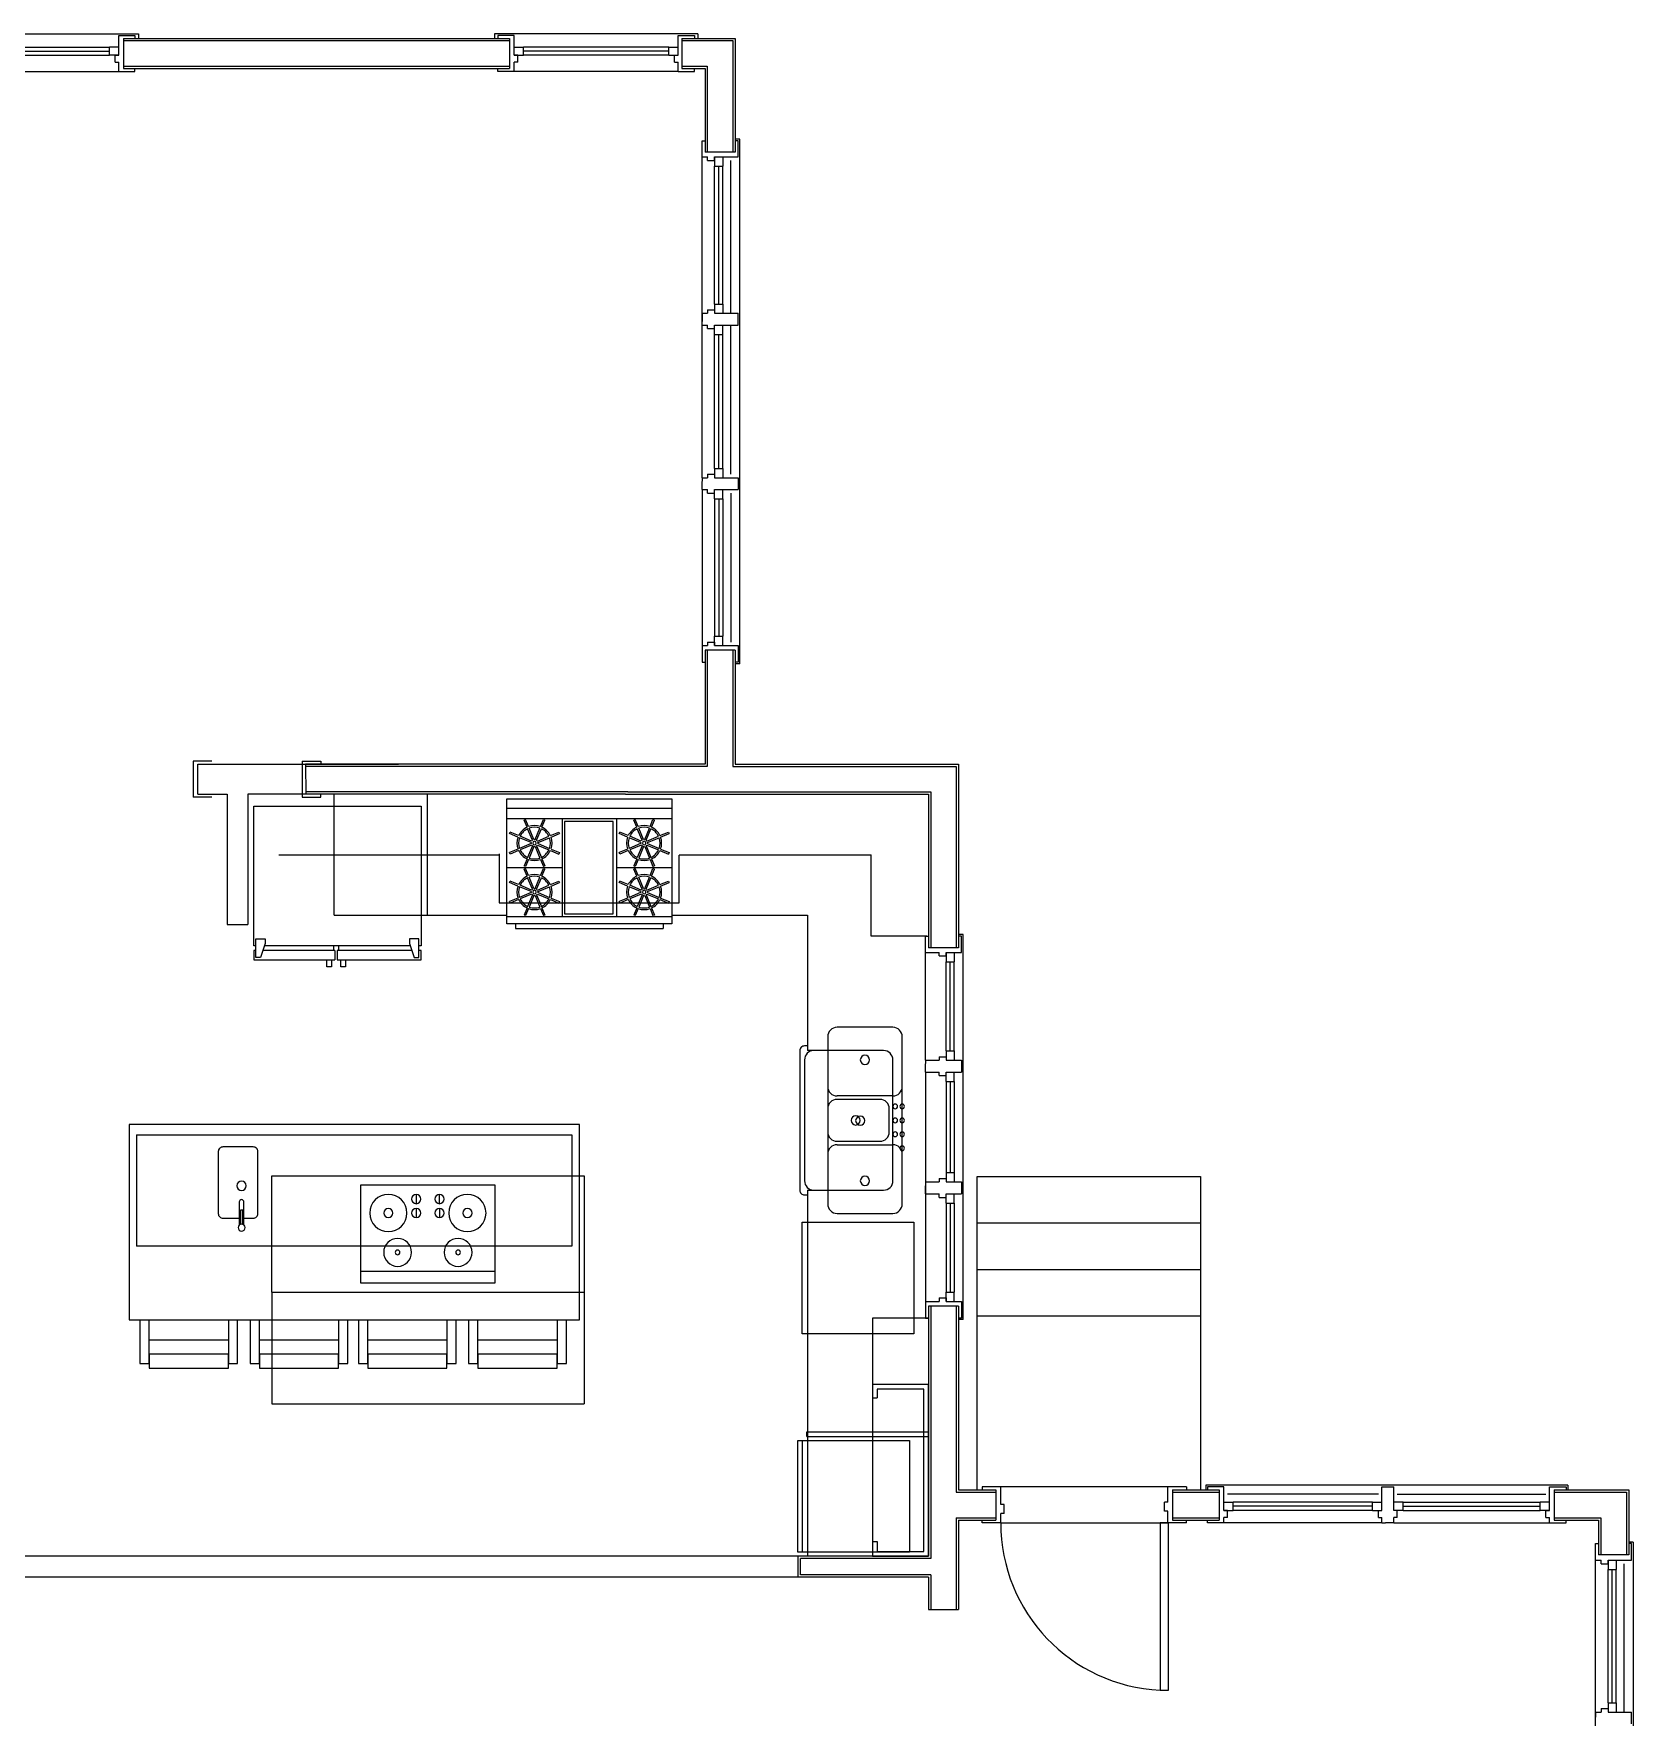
# Model space of a CAD drawing. Header units: inches. Extents: x 1429 to 2574, y 1873 to 2531.
# Drawn here: x 2232.9 to 2573.8, y 2106.4 to 2465.4 of the extents above; entities that cross this region are included whole.
import ezdxf

# ---------------------------------------------------------------- set-up
doc = ezdxf.new("R2010")
doc.units = ezdxf.units.IN
for name, pattern in [('Style_11', [0]), ('Style_13', [0]), ('Style_16', [0]), ('Style_18', [0]), ('Style_23', [0]), ('Style_27', [0]), ('Style_3', [0]), ('Style_30', [0]), ('Style_9', [0])]:
    doc.linetypes.add(name, pattern=pattern)
for name, color, linetype, true_color in [('1.1DEMO', 3, 'Continuous', 0x00ff00), ('1.1DRWDWS', 1, 'Continuous', 0xff0000), ('1.1WALL', 7, 'Continuous', 0xffffff)]:
    doc.layers.add(name, color=color, linetype=linetype, true_color=true_color)

msp = doc.modelspace()

# ---------------------------------------------------------------- linework, layer by layer
at = {"layer": '1.1DEMO', "linetype": 'Style_16'}
for points in [[(2270.83, 2310.29), (2266.86, 2310.29)], [(2266.86, 2310.29), (2266.86, 2302.6)], [(2267.85, 2303.22), (2267.85, 2309.67)], [(2267.85, 2309.67), (2310.66, 2309.67)], [(2270.83, 2302.6), (2266.86, 2302.6)], [(2267.85, 2303.22), (2274.08, 2303.22)], [(2274.08, 2303.22), (2274.08, 2275.45)], [(2278.54, 2303.22), (2278.54, 2275.45)], [(2310.74, 2303.22), (2278.54, 2303.22)], [(2316.76, 2303.22), (2316.76, 2277.43)], [(2279.76, 2300.67), (2315.46, 2300.67)], [(2279.76, 2270.91), (2279.76, 2300.67)], [(2315.46, 2300.67), (2315.46, 2270.91)], [(2274.08, 2275.45), (2278.54, 2275.45)], [(2280.25, 2272.4), (2282.24, 2272.4)], [(2280.25, 2268.43), (2280.25, 2272.4)], [(2282.24, 2272.4), (2282.24, 2271.41)], [(2314.97, 2272.4), (2312.98, 2272.4)], [(2312.98, 2272.4), (2312.98, 2271.41)], [(2314.97, 2268.43), (2314.97, 2272.4)], [(2280.25, 2270.91), (2279.76, 2270.91)], [(2279.76, 2269.92), (2279.76, 2267.94)], [(2280.25, 2269.92), (2279.76, 2269.92)], [(2282.24, 2271.41), (2281.24, 2268.43)], [(2297.07, 2269.92), (2281.74, 2269.92)], [(2313.15, 2270.91), (2282.07, 2270.91)], [(2296.82, 2269.92), (2296.82, 2270.91)], [(2297.07, 2269.92), (2297.07, 2267.94)], [(2297.57, 2269.92), (2297.57, 2267.94)], [(2313.48, 2269.92), (2297.57, 2269.92)], [(2297.82, 2270.91), (2297.82, 2269.92)], [(2312.98, 2271.41), (2313.98, 2268.43)], [(2315.46, 2270.91), (2314.97, 2270.91)], [(2315.46, 2269.92), (2314.97, 2269.92)], [(2315.46, 2267.94), (2315.46, 2269.92)], [(2279.76, 2267.94), (2297.07, 2267.94)], [(2281.24, 2268.43), (2280.25, 2268.43)], [(2295.34, 2266.45), (2295.34, 2267.94)], [(2296.33, 2266.45), (2295.34, 2266.45)], [(2296.33, 2267.94), (2296.33, 2266.45)], [(2297.57, 2267.94), (2315.46, 2267.94)], [(2298.31, 2266.45), (2298.31, 2267.94)], [(2299.3, 2266.45), (2298.31, 2266.45)], [(2299.3, 2267.94), (2299.3, 2266.45)], [(2313.98, 2268.43), (2314.97, 2268.43)], [(2402.13, 2251.56), (2402.13, 2215.85)], [(2416.02, 2253.54), (2404.11, 2253.54)], [(2418, 2215.85), (2418, 2251.56)], [(2416.02, 2238.9), (2404.11, 2238.9)], [(2413.26, 2238.17), (2404.11, 2238.17)], [(2415.24, 2231.22), (2415.24, 2236.18)], [(2404.11, 2229.24), (2413.26, 2229.24)], [(2404.11, 2228.51), (2416.02, 2228.51)], [(2283.6, 2197.09), (2283.6, 2221.89)], [(2283.6, 2221.89), (2350.18, 2221.89)], [(2331.27, 2219.9), (2302.51, 2219.9)], [(2302.51, 2219.9), (2302.51, 2199.07)], [(2331.27, 2199.07), (2331.27, 2219.9)], [(2350.18, 2221.89), (2350.18, 2197.09)], [(2314.41, 2217.92), (2314.41, 2215.94)], [(2314.41, 2214.94), (2314.41, 2212.96)], [(2319.37, 2215.94), (2319.37, 2217.92)], [(2319.37, 2214.94), (2319.37, 2212.96)], [(2404.11, 2213.87), (2416.02, 2213.87)], [(2302.51, 2201.55), (2331.27, 2201.55)], [(2283.6, 2197.09), (2350.18, 2197.09)], [(2283.6, 2197.09), (2283.6, 2173.28)], [(2302.51, 2199.07), (2331.27, 2199.07)], [(2350.18, 2197.09), (2350.18, 2173.28)], [(2283.6, 2173.28), (2350.18, 2173.28)], [(2395.76, 2165.48), (2396.75, 2165.48)], [(2395.76, 2141.67), (2395.76, 2165.48)], [(2396.75, 2165.48), (2419.56, 2165.48)], [(2396.75, 2141.67), (2396.75, 2165.48)], [(2397.7, 2167.27), (2423.58, 2167.27)], [(2397.7, 2166.28), (2397.7, 2167.27)], [(2397.7, 2166.28), (2423.58, 2166.28)], [(2419.56, 2165.48), (2419.56, 2141.67)], [(2423.58, 2166.28), (2423.58, 2167.27)], [(2396.75, 2141.67), (2395.76, 2141.67)], [(2419.56, 2141.67), (2396.75, 2141.67)]]:
    msp.add_lwpolyline(points, dxfattribs=at)
for points in [[(2404.11, 2253.54, 0.414214), (2402.13, 2251.56)], [(2418, 2251.56, 0.414214), (2416.02, 2253.54)], [(2402.13, 2240.88, 0.414214), (2404.11, 2238.9)], [(2416.02, 2238.9, 0.414214), (2418, 2240.88)], [(2404.11, 2238.17, 0.414214), (2402.13, 2236.18)], [(2415.24, 2236.18, 0.414214), (2413.26, 2238.17)], [(2402.13, 2231.22, 0.414214), (2404.11, 2229.24)], [(2413.26, 2229.24, 0.414214), (2415.24, 2231.22)], [(2404.11, 2228.51, 0.414214), (2402.13, 2226.53)], [(2418, 2226.53, 0.414214), (2416.02, 2228.51)], [(2402.13, 2215.85, 0.414214), (2404.11, 2213.87)], [(2416.02, 2213.87, 0.414214), (2418, 2215.85)]]:
    msp.add_lwpolyline(points, format="xyb", dxfattribs=at)
for points in [[(2411.06, 2246.6, 1), (2409.07, 2246.6, 1), (2411.06, 2246.6)], [(2417.01, 2236.68, 1), (2416.02, 2236.68, 1), (2417.01, 2236.68)], [(2409.07, 2233.7, 1), (2407.09, 2233.7, 1), (2409.07, 2233.7)], [(2417.01, 2233.7, 1), (2416.02, 2233.7, 1), (2417.01, 2233.7)], [(2417.01, 2230.73, 1), (2416.02, 2230.73, 1), (2417.01, 2230.73)], [(2411.06, 2220.81, 1), (2409.07, 2220.81, 1), (2411.06, 2220.81)], [(2312.43, 2213.95, 1), (2304.49, 2213.95, 1), (2312.43, 2213.95)], [(2309.45, 2213.95, 1), (2307.47, 2213.95, 1), (2309.45, 2213.95)], [(2315.4, 2216.93, 1), (2313.42, 2216.93, 1), (2315.4, 2216.93)], [(2315.4, 2213.95, 1), (2313.42, 2213.95, 1), (2315.4, 2213.95)], [(2320.36, 2216.93, 1), (2318.38, 2216.93, 1), (2320.36, 2216.93)], [(2320.36, 2213.95, 1), (2318.38, 2213.95, 1), (2320.36, 2213.95)], [(2329.29, 2213.95, 1), (2321.35, 2213.95, 1), (2329.29, 2213.95)], [(2326.31, 2213.95, 1), (2324.33, 2213.95, 1), (2326.31, 2213.95)], [(2313.42, 2205.55, 1), (2307.47, 2205.55, 1), (2313.42, 2205.55)], [(2326.31, 2205.55, 1), (2320.36, 2205.55, 1), (2326.31, 2205.55)], [(2310.94, 2205.55, 1), (2309.95, 2205.55, 1), (2310.94, 2205.55)], [(2323.83, 2205.55, 1), (2322.84, 2205.55, 1), (2323.83, 2205.55)]]:
    msp.add_lwpolyline(points, format="xyb", close=True, dxfattribs=at)
at = {"layer": '1.1DRWDWS', "linetype": 'Style_27'}
for points in [[(2211.84, 2465.39), (2255.21, 2465.39)], [(2255.21, 2465.39), (2255.21, 2464.4)], [(2331.09, 2465.39), (2331.09, 2464.4)], [(2374.45, 2465.39), (2331.09, 2465.39)], [(2374.45, 2465.39), (2374.45, 2464.4)], [(2216.06, 2457.34), (2250.99, 2457.34)], [(2370.24, 2457.34), (2335.3, 2457.34)], [(2383.41, 2442.92), (2382.42, 2442.92)], [(2383.41, 2331.02), (2383.41, 2442.92)], [(2375.35, 2370.71), (2375.35, 2439.11)], [(2375.35, 2368.18), (2375.35, 2334.92)], [(2383.41, 2331.02), (2382.42, 2331.02)], [(2431.02, 2273.31), (2430.03, 2273.31)], [(2431.02, 2191.21), (2431.02, 2273.31)], [(2422.96, 2246.53), (2422.96, 2269.5)], [(2422.96, 2244), (2422.96, 2195.11)], [(2431.02, 2191.21), (2430.03, 2191.21)], [(2559.88, 2155.93), (2482.75, 2155.93)], [(2482.75, 2155.93), (2482.75, 2154.93)], [(2559.88, 2155.93), (2559.88, 2154.93)], [(2520.26, 2147.87), (2486.56, 2147.87)], [(2522.79, 2147.87), (2555.98, 2147.87)], [(2573.85, 2143.8), (2572.86, 2143.8)], [(2573.85, 2143.8), (2573.85, 1962.66)], [(2565.79, 2036.78), (2565.79, 2139.9)]]:
    msp.add_lwpolyline(points, dxfattribs=at)
at = {"layer": '1.1DRWDWS', "linetype": 'Style_30'}
for points in [[(2250.99, 2465.02), (2254.46, 2465.02)], [(2250.99, 2460.81), (2250.99, 2465.02)], [(2254.46, 2465.02), (2254.46, 2464.4)], [(2331.83, 2465.02), (2331.83, 2464.4)], [(2335.3, 2465.02), (2331.83, 2465.02)], [(2335.3, 2460.81), (2335.3, 2465.02)], [(2370.24, 2465.02), (2373.71, 2465.02)], [(2370.24, 2460.81), (2370.24, 2465.02)], [(2373.71, 2465.02), (2373.71, 2464.4)], [(2218.04, 2461.67), (2249.01, 2461.67)], [(2249.01, 2460.81), (2249.01, 2462.54)], [(2250.99, 2462.54), (2249.01, 2462.54)], [(2250.99, 2460.81), (2249.01, 2460.81)], [(2250.25, 2459.32), (2250.25, 2460.81)], [(2250.25, 2460.81), (2250.99, 2460.81)], [(2250.25, 2459.32), (2250.99, 2459.32)], [(2250.99, 2457.34), (2250.99, 2459.32)], [(2335.3, 2462.54), (2337.28, 2462.54)], [(2336.04, 2460.81), (2335.3, 2460.81)], [(2335.3, 2460.81), (2337.28, 2460.81)], [(2336.04, 2459.32), (2335.3, 2459.32)], [(2335.3, 2457.34), (2335.3, 2459.32)], [(2336.04, 2459.32), (2336.04, 2460.81)], [(2337.28, 2460.81), (2337.28, 2462.54)], [(2368.25, 2461.67), (2337.28, 2461.67)], [(2368.25, 2460.81), (2368.25, 2462.54)], [(2368.25, 2462.54), (2370.24, 2462.54)], [(2368.25, 2460.81), (2370.24, 2460.81)], [(2369.49, 2460.81), (2370.24, 2460.81)], [(2369.49, 2459.32), (2369.49, 2460.81)], [(2369.49, 2459.32), (2370.24, 2459.32)], [(2370.24, 2457.34), (2370.24, 2459.32)], [(2250.99, 2457.34), (2254.46, 2457.34)], [(2254.46, 2457.34), (2254.46, 2457.96)], [(2331.83, 2457.34), (2331.83, 2457.96)], [(2335.3, 2457.34), (2331.83, 2457.34)], [(2370.24, 2457.34), (2373.71, 2457.34)], [(2373.71, 2457.34), (2373.71, 2457.96)], [(2375.35, 2439.11), (2375.35, 2442.58)], [(2375.35, 2442.58), (2375.97, 2442.58)], [(2383.04, 2442.58), (2382.42, 2442.58)], [(2383.04, 2439.11), (2383.04, 2442.58)], [(2375.35, 2439.11), (2376.53, 2439.11)], [(2376.53, 2438.37), (2376.53, 2439.11)], [(2376.53, 2438.37), (2378.02, 2438.37)], [(2378.02, 2439.11), (2383.04, 2439.11)], [(2378.02, 2438.37), (2378.02, 2439.11)], [(2378.02, 2439.11), (2378.02, 2437.13)], [(2379.75, 2439.11), (2379.75, 2437.13)], [(2378.02, 2437.13), (2379.75, 2437.13)], [(2378.89, 2407.75), (2378.89, 2437.13)], [(2375.35, 2405.77), (2376.53, 2405.77)], [(2375.35, 2405.77), (2375.35, 2404.03)], [(2376.53, 2406.51), (2376.53, 2405.77)], [(2376.53, 2406.51), (2378.02, 2406.51)], [(2378.02, 2407.75), (2378.02, 2405.77)], [(2378.02, 2407.75), (2379.75, 2407.75)], [(2378.02, 2406.51), (2378.02, 2405.77)], [(2378.02, 2405.77), (2383.04, 2405.77)], [(2379.75, 2407.75), (2379.75, 2405.77)], [(2383.04, 2403.24), (2383.04, 2405.77)], [(2375.35, 2403.24), (2375.35, 2403.98)], [(2375.35, 2403.24), (2376.53, 2403.24)], [(2376.53, 2402.5), (2376.53, 2403.24)], [(2376.53, 2402.5), (2378.02, 2402.5)], [(2378.02, 2401.26), (2378.02, 2403.24)], [(2378.02, 2403.24), (2383.04, 2403.24)], [(2378.02, 2402.5), (2378.02, 2403.24)], [(2379.75, 2401.26), (2379.75, 2403.24)], [(2378.02, 2401.26), (2379.75, 2401.26)], [(2378.89, 2372.69), (2378.89, 2401.26)], [(2375.35, 2370.71), (2376.53, 2370.71)], [(2375.35, 2370.71), (2375.35, 2369.96)], [(2375.35, 2368.18), (2375.35, 2369.91)], [(2376.53, 2371.45), (2378.02, 2371.45)], [(2376.53, 2371.45), (2376.53, 2370.71)], [(2378.02, 2372.69), (2379.75, 2372.69)], [(2378.02, 2372.69), (2378.02, 2370.71)], [(2378.02, 2371.45), (2378.02, 2370.71)], [(2378.02, 2370.71), (2383.04, 2370.71)], [(2379.75, 2372.69), (2379.75, 2370.71)], [(2383.04, 2370.71), (2383.04, 2368.18)], [(2375.35, 2368.18), (2376.53, 2368.18)], [(2376.53, 2367.43), (2376.53, 2368.18)], [(2376.53, 2367.43), (2378.02, 2367.43)], [(2378.02, 2368.18), (2383.04, 2368.18)], [(2378.02, 2367.43), (2378.02, 2368.18)], [(2378.02, 2366.19), (2378.02, 2368.18)], [(2378.02, 2366.19), (2379.75, 2366.19)], [(2378.89, 2366.19), (2378.89, 2336.91)], [(2379.75, 2366.19), (2379.75, 2368.18)], [(2375.35, 2334.92), (2375.35, 2331.37)], [(2375.35, 2334.92), (2376.53, 2334.92)], [(2376.53, 2335.67), (2376.53, 2334.92)], [(2376.53, 2335.67), (2378.02, 2335.67)], [(2378.02, 2334.92), (2378.02, 2336.91)], [(2378.02, 2336.91), (2379.75, 2336.91)], [(2378.02, 2335.67), (2378.02, 2334.92)], [(2378.02, 2334.92), (2383.04, 2334.92)], [(2379.75, 2334.92), (2379.75, 2336.91)], [(2383.04, 2334.92), (2383.04, 2331.37)], [(2375.35, 2331.37), (2375.97, 2331.37)], [(2383.04, 2331.37), (2382.42, 2331.37)], [(2290.13, 2310.29), (2290.13, 2302.6)], [(2290.13, 2310.29), (2294.1, 2310.29)], [(2294.1, 2310.29), (2294.1, 2309.67)], [(2290.13, 2302.6), (2294.1, 2302.6)], [(2294.1, 2302.6), (2294.1, 2303.22)], [(2296.92, 2277.43), (2296.92, 2303.22)], [(2333.7, 2275.58), (2333.7, 2302.23)], [(2333.7, 2302.23), (2368.91, 2302.23)], [(2368.91, 2302.23), (2368.91, 2275.58)], [(2333.7, 2300.25), (2368.91, 2300.25)], [(2368.91, 2299.87), (2368.91, 2275.58)], [(2296.92, 2277.43), (2333.7, 2277.43)], [(2368.91, 2277.43), (2397.79, 2277.43)], [(2397.79, 2277.43), (2397.79, 2248.58)], [(2368.91, 2275.58), (2333.7, 2275.58)], [(2422.96, 2272.97), (2423.58, 2272.97)], [(2422.96, 2269.5), (2422.96, 2272.97)], [(2430.65, 2272.97), (2430.03, 2272.97)], [(2430.65, 2269.5), (2430.65, 2272.97)], [(2422.96, 2269.5), (2425.88, 2269.5)], [(2425.88, 2268.75), (2425.88, 2269.5)], [(2425.88, 2268.75), (2427.36, 2268.75)], [(2427.36, 2268.75), (2427.36, 2269.5)], [(2427.36, 2269.5), (2427.36, 2267.51)], [(2427.36, 2269.5), (2430.65, 2269.5)], [(2429.1, 2269.5), (2429.1, 2267.51)], [(2427.36, 2267.51), (2429.1, 2267.51)], [(2428.23, 2248.51), (2428.23, 2267.51)], [(2425.88, 2247.27), (2425.88, 2246.53)], [(2425.88, 2247.27), (2427.36, 2247.27)], [(2427.36, 2248.51), (2427.36, 2246.53)], [(2427.36, 2248.51), (2429.1, 2248.51)], [(2427.36, 2247.27), (2427.36, 2246.53)], [(2429.1, 2248.51), (2429.1, 2246.53)], [(2422.96, 2246.53), (2425.88, 2246.53)], [(2422.96, 2246.53), (2422.96, 2245.79)], [(2422.96, 2244), (2422.96, 2245.74)], [(2422.96, 2244), (2425.88, 2244)], [(2425.88, 2243.26), (2425.88, 2244)], [(2427.36, 2246.53), (2430.65, 2246.53)], [(2427.36, 2244), (2430.65, 2244)], [(2427.36, 2242.02), (2427.36, 2244)], [(2427.36, 2243.26), (2427.36, 2244)], [(2429.1, 2242.02), (2429.1, 2244)], [(2430.65, 2246.53), (2430.65, 2244)], [(2425.88, 2243.26), (2427.36, 2243.26)], [(2427.36, 2242.02), (2429.1, 2242.02)], [(2428.23, 2242.02), (2428.23, 2222.55)], [(2349.19, 2232.8), (2253.19, 2232.8)], [(2253.19, 2232.8), (2253.19, 2191.14)], [(2349.19, 2191.14), (2349.19, 2232.8)], [(2427.36, 2222.55), (2427.36, 2220.56)], [(2427.36, 2222.55), (2429.1, 2222.55)], [(2429.1, 2222.55), (2429.1, 2220.56)], [(2397.79, 2218.82), (2397.79, 2140.8)], [(2422.96, 2220.56), (2425.88, 2220.56)], [(2422.96, 2220.56), (2422.96, 2219.82)], [(2422.96, 2218.03), (2422.96, 2219.77)], [(2425.88, 2221.31), (2427.36, 2221.31)], [(2425.88, 2221.31), (2425.88, 2220.56)], [(2427.36, 2221.31), (2427.36, 2220.56)], [(2427.36, 2220.56), (2430.65, 2220.56)], [(2430.65, 2220.56), (2430.65, 2218.03)], [(2433.99, 2154.93), (2433.99, 2221.75)], [(2433.99, 2221.75), (2481.6, 2221.75)], [(2481.6, 2221.75), (2481.6, 2154.93)], [(2422.96, 2218.03), (2425.88, 2218.03)], [(2425.88, 2217.29), (2425.88, 2218.03)], [(2425.88, 2217.29), (2427.36, 2217.29)], [(2427.36, 2218.03), (2430.65, 2218.03)], [(2427.36, 2216.05), (2427.36, 2218.03)], [(2427.36, 2217.29), (2427.36, 2218.03)], [(2427.36, 2216.05), (2429.1, 2216.05)], [(2428.23, 2216.05), (2428.23, 2197.09)], [(2429.1, 2216.05), (2429.1, 2218.03)], [(2433.99, 2211.83), (2481.6, 2211.83)], [(2433.99, 2201.91), (2481.6, 2201.91)], [(2427.36, 2197.09), (2429.1, 2197.09)], [(2427.36, 2195.11), (2427.36, 2197.09)], [(2429.1, 2195.11), (2429.1, 2197.09)], [(2422.96, 2195.11), (2425.88, 2195.11)], [(2422.96, 2195.11), (2422.96, 2191.55)], [(2425.88, 2195.85), (2425.88, 2195.11)], [(2425.88, 2195.85), (2427.36, 2195.85)], [(2427.36, 2195.85), (2427.36, 2195.11)], [(2427.36, 2195.11), (2430.65, 2195.11)], [(2430.65, 2195.11), (2430.65, 2191.55)], [(2253.19, 2191.14), (2349.19, 2191.14)], [(2422.96, 2191.55), (2423.58, 2191.55)], [(2430.65, 2191.55), (2430.03, 2191.55)], [(2433.99, 2191.99), (2481.6, 2191.99)], [(2411.68, 2177.36), (2411.68, 2174.57)], [(2423.58, 2177.36), (2411.68, 2177.36)], [(2422.59, 2176.37), (2412.67, 2176.37)], [(2412.67, 2176.37), (2412.67, 2174.57)], [(2422.59, 2141.79), (2422.59, 2176.37)], [(2423.58, 2140.8), (2423.58, 2177.36)], [(2411.68, 2174.57), (2412.67, 2174.57)], [(2439.01, 2155.55), (2435.04, 2155.55)], [(2435.04, 2155.55), (2435.04, 2154.93)], [(2439.01, 2151.83), (2439.01, 2155.55)], [(2474.66, 2152.33), (2474.66, 2155.55)], [(2478.63, 2155.55), (2474.66, 2155.55)], [(2478.63, 2155.55), (2478.63, 2154.93)], [(2486.56, 2155.55), (2483.09, 2155.55)], [(2483.09, 2155.55), (2483.09, 2154.93)], [(2486.56, 2150.54), (2486.56, 2155.55)], [(2520.26, 2150.54), (2520.26, 2155.55)], [(2520.26, 2155.55), (2522.79, 2155.55)], [(2522.79, 2150.54), (2522.79, 2155.55)], [(2555.98, 2155.55), (2559.54, 2155.55)], [(2555.98, 2150.54), (2555.98, 2155.55)], [(2559.54, 2155.55), (2559.54, 2154.93)], [(2439.75, 2151.83), (2439.01, 2151.83)], [(2439.75, 2149.85), (2439.75, 2151.83)], [(2473.92, 2150.35), (2473.92, 2152.33)], [(2474.66, 2152.33), (2473.92, 2152.33)], [(2474.66, 2150.35), (2473.92, 2150.35)], [(2474.66, 2147.87), (2474.66, 2150.35)], [(2486.56, 2152.27), (2488.55, 2152.27)], [(2487.31, 2150.54), (2486.56, 2150.54)], [(2486.56, 2150.54), (2488.55, 2150.54)], [(2487.31, 2149.05), (2487.31, 2150.54)], [(2488.55, 2150.54), (2488.55, 2152.27)], [(2518.27, 2151.41), (2488.55, 2151.41)], [(2518.27, 2150.54), (2518.27, 2152.27)], [(2518.27, 2152.27), (2520.26, 2152.27)], [(2518.27, 2150.54), (2520.26, 2150.54)], [(2519.51, 2150.54), (2520.26, 2150.54)], [(2519.51, 2149.05), (2519.51, 2150.54)], [(2524.77, 2152.27), (2522.79, 2152.27)], [(2523.53, 2150.54), (2522.79, 2150.54)], [(2524.77, 2150.54), (2522.79, 2150.54)], [(2523.53, 2149.05), (2523.53, 2150.54)], [(2524.77, 2150.54), (2524.77, 2152.27)], [(2524.77, 2151.41), (2553.99, 2151.41)], [(2553.99, 2150.54), (2553.99, 2152.27)], [(2555.98, 2152.27), (2553.99, 2152.27)], [(2555.98, 2150.54), (2553.99, 2150.54)], [(2555.23, 2149.05), (2555.23, 2150.54)], [(2555.23, 2150.54), (2555.98, 2150.54)], [(2435.04, 2147.87), (2435.04, 2148.49)], [(2439.01, 2147.87), (2435.04, 2147.87)], [(2439.75, 2149.85), (2439.01, 2149.85)], [(2439.01, 2147.87), (2439.01, 2149.85)], [(2474.72, 2147.87), (2472.98, 2147.87)], [(2472.98, 2147.87), (2472.98, 2112.16)], [(2478.63, 2147.87), (2474.66, 2147.87)], [(2474.72, 2147.87), (2474.72, 2112.16)], [(2478.63, 2147.87), (2478.63, 2148.49)], [(2483.09, 2147.87), (2483.09, 2148.49)], [(2486.56, 2147.87), (2483.09, 2147.87)], [(2486.56, 2147.87), (2486.56, 2149.05)], [(2487.31, 2149.05), (2486.56, 2149.05)], [(2519.51, 2149.05), (2520.26, 2149.05)], [(2520.26, 2147.87), (2520.26, 2149.05)], [(2520.26, 2147.87), (2521, 2147.87)], [(2522.79, 2147.87), (2521.05, 2147.87)], [(2522.79, 2147.87), (2522.79, 2149.05)], [(2523.53, 2149.05), (2522.79, 2149.05)], [(2555.23, 2149.05), (2555.98, 2149.05)], [(2555.98, 2147.87), (2555.98, 2149.05)], [(2555.98, 2147.87), (2559.54, 2147.87)], [(2559.54, 2147.87), (2559.54, 2148.49)], [(2411.68, 2143.89), (2411.68, 2140.8)], [(2411.68, 2143.89), (2412.67, 2143.89)], [(2412.67, 2143.89), (2412.67, 2141.79)], [(2565.79, 2139.9), (2565.79, 2143.46)], [(2565.79, 2143.46), (2566.41, 2143.46)], [(2573.48, 2143.46), (2572.86, 2143.46)], [(2573.48, 2139.9), (2573.48, 2143.46)], [(2411.68, 2140.8), (2423.58, 2140.8)], [(2412.67, 2141.79), (2422.59, 2141.79)], [(2565.79, 2139.9), (2566.97, 2139.9)], [(2566.97, 2139.15), (2566.97, 2139.9)], [(2568.46, 2139.15), (2568.46, 2139.9)], [(2568.46, 2139.9), (2568.46, 2137.91)], [(2568.46, 2139.9), (2573.48, 2139.9)], [(2570.2, 2139.9), (2570.2, 2137.91)], [(2566.97, 2139.15), (2568.46, 2139.15)], [(2568.46, 2137.91), (2570.2, 2137.91)], [(2569.33, 2109.54), (2569.33, 2137.91)], [(2474.72, 2112.16), (2472.98, 2112.16)], [(2565.79, 2107.55), (2565.79, 2106.45)], [(2565.79, 2107.55), (2566.97, 2107.55)], [(2566.97, 2108.3), (2568.46, 2108.3)], [(2566.97, 2108.3), (2566.97, 2107.55)], [(2568.46, 2109.54), (2570.2, 2109.54)], [(2568.46, 2109.54), (2568.46, 2107.55)], [(2568.46, 2108.3), (2568.46, 2107.55)], [(2568.46, 2107.55), (2573.48, 2107.55)], [(2570.2, 2109.54), (2570.2, 2107.55)], [(2573.48, 2105.02), (2573.48, 2107.55)]]:
    msp.add_lwpolyline(points, dxfattribs=at)
at = {"layer": '1.1DRWDWS', "linetype": 'Style_23'}
for points in [[(2218.04, 2462.54), (2249.01, 2462.54)], [(2218.04, 2460.81), (2249.01, 2460.81)], [(2368.25, 2462.54), (2337.28, 2462.54)], [(2368.25, 2460.81), (2337.28, 2460.81)], [(2381.49, 2405.77), (2381.49, 2438.37)], [(2378.02, 2407.75), (2378.02, 2437.13)], [(2379.75, 2407.75), (2379.75, 2437.13)], [(2381.49, 2371.45), (2381.49, 2403.24)], [(2378.02, 2372.69), (2378.02, 2401.26)], [(2379.75, 2372.69), (2379.75, 2401.26)], [(2378.02, 2366.19), (2378.02, 2336.91)], [(2379.75, 2366.19), (2379.75, 2336.91)], [(2381.49, 2367.43), (2381.49, 2335.67)], [(2337.41, 2297.71), (2337.73, 2297.84)], [(2338.03, 2296.21), (2337.41, 2297.71)], [(2338.35, 2296.34), (2337.73, 2297.84)], [(2340.89, 2296.34), (2341.51, 2297.84)], [(2341.21, 2296.21), (2341.84, 2297.71)], [(2341.51, 2297.84), (2341.84, 2297.71)], [(2345.55, 2298.05), (2345.55, 2277.15)], [(2357.07, 2298.05), (2357.07, 2277.15)], [(2360.78, 2297.71), (2361.1, 2297.84)], [(2361.4, 2296.21), (2360.78, 2297.71)], [(2361.72, 2296.34), (2361.1, 2297.84)], [(2364.26, 2296.34), (2364.88, 2297.84)], [(2364.58, 2296.21), (2365.2, 2297.71)], [(2364.88, 2297.84), (2365.2, 2297.71)], [(2334.28, 2294.85), (2334.41, 2295.17)], [(2336.1, 2294.09), (2334.28, 2294.85)], [(2336.24, 2294.41), (2334.41, 2295.17)], [(2338.88, 2292.94), (2336.43, 2293.96)], [(2339.01, 2293.26), (2336.56, 2294.28)], [(2339.18, 2293.43), (2338.16, 2295.89)], [(2339.5, 2293.57), (2338.49, 2296.02)], [(2339.74, 2293.57), (2340.76, 2296.02)], [(2340.06, 2293.43), (2341.08, 2295.89)], [(2340.23, 2293.26), (2342.69, 2294.28)], [(2340.37, 2292.94), (2342.82, 2293.96)], [(2343.01, 2294.41), (2344.83, 2295.17)], [(2343.14, 2294.09), (2344.97, 2294.85)], [(2344.83, 2295.17), (2344.97, 2294.85)], [(2357.65, 2294.85), (2357.78, 2295.17)], [(2359.47, 2294.09), (2357.65, 2294.85)], [(2359.6, 2294.41), (2357.78, 2295.17)], [(2362.25, 2292.94), (2359.79, 2293.96)], [(2362.38, 2293.26), (2359.93, 2294.28)], [(2362.55, 2293.43), (2361.53, 2295.89)], [(2362.87, 2293.57), (2361.85, 2296.02)], [(2363.11, 2293.57), (2364.12, 2296.02)], [(2363.43, 2293.43), (2364.45, 2295.89)], [(2363.6, 2293.26), (2366.05, 2294.28)], [(2363.73, 2292.94), (2366.19, 2293.96)], [(2366.37, 2294.41), (2368.2, 2295.17)], [(2366.51, 2294.09), (2368.33, 2294.85)], [(2368.2, 2295.17), (2368.33, 2294.85)], [(2336.1, 2291.55), (2334.28, 2290.8)], [(2334.41, 2290.48), (2334.28, 2290.8)], [(2336.24, 2291.23), (2334.41, 2290.48)], [(2338.88, 2292.7), (2336.43, 2291.69)], [(2339.01, 2292.38), (2336.56, 2291.37)], [(2339.18, 2292.21), (2338.16, 2289.76)], [(2339.5, 2292.08), (2338.49, 2289.63)], [(2339.74, 2292.08), (2340.76, 2289.63)], [(2340.06, 2292.21), (2341.08, 2289.76)], [(2340.23, 2292.38), (2342.69, 2291.37)], [(2340.37, 2292.7), (2342.82, 2291.69)], [(2343.01, 2291.23), (2344.83, 2290.48)], [(2343.14, 2291.55), (2344.97, 2290.8)], [(2344.97, 2290.8), (2344.83, 2290.48)], [(2359.47, 2291.55), (2357.65, 2290.8)], [(2357.78, 2290.48), (2357.65, 2290.8)], [(2359.6, 2291.23), (2357.78, 2290.48)], [(2362.25, 2292.7), (2359.79, 2291.69)], [(2362.38, 2292.38), (2359.93, 2291.37)], [(2362.55, 2292.21), (2361.53, 2289.76)], [(2362.87, 2292.08), (2361.85, 2289.63)], [(2363.11, 2292.08), (2364.12, 2289.63)], [(2363.43, 2292.21), (2364.45, 2289.76)], [(2363.6, 2292.38), (2366.05, 2291.37)], [(2363.73, 2292.7), (2366.19, 2291.69)], [(2366.37, 2291.23), (2368.2, 2290.48)], [(2366.51, 2291.55), (2368.33, 2290.8)], [(2368.33, 2290.8), (2368.2, 2290.48)], [(2333.7, 2287.6), (2345.55, 2287.6)], [(2338.03, 2289.44), (2337.41, 2287.94)], [(2337.73, 2287.8), (2337.41, 2287.94)], [(2337.41, 2287.26), (2337.73, 2287.39)], [(2338.03, 2285.76), (2337.41, 2287.26)], [(2338.35, 2289.3), (2337.73, 2287.8)], [(2338.35, 2285.89), (2337.73, 2287.39)], [(2340.89, 2289.3), (2341.51, 2287.8)], [(2340.89, 2285.89), (2341.51, 2287.39)], [(2341.21, 2289.44), (2341.84, 2287.94)], [(2341.21, 2285.76), (2341.84, 2287.26)], [(2341.84, 2287.94), (2341.51, 2287.8)], [(2341.51, 2287.39), (2341.84, 2287.26)], [(2361.4, 2289.44), (2360.78, 2287.94)], [(2361.1, 2287.8), (2360.78, 2287.94)], [(2360.78, 2287.26), (2361.1, 2287.39)], [(2361.4, 2285.76), (2360.78, 2287.26)], [(2361.72, 2289.3), (2361.1, 2287.8)], [(2361.72, 2285.89), (2361.1, 2287.39)], [(2364.26, 2289.3), (2364.88, 2287.8)], [(2364.26, 2285.89), (2364.88, 2287.39)], [(2364.58, 2289.44), (2365.2, 2287.94)], [(2364.58, 2285.76), (2365.2, 2287.26)], [(2365.2, 2287.94), (2364.88, 2287.8)], [(2364.88, 2287.39), (2365.2, 2287.26)], [(2334.28, 2284.4), (2334.41, 2284.72)], [(2336.1, 2283.64), (2334.28, 2284.4)], [(2336.24, 2283.96), (2334.41, 2284.72)], [(2338.88, 2282.49), (2336.43, 2283.51)], [(2339.01, 2282.81), (2336.56, 2283.83)], [(2339.18, 2282.98), (2338.16, 2285.44)], [(2339.5, 2283.11), (2338.49, 2285.57)], [(2339.74, 2283.11), (2340.76, 2285.57)], [(2340.06, 2282.98), (2341.08, 2285.44)], [(2340.23, 2282.81), (2342.69, 2283.83)], [(2340.37, 2282.49), (2342.82, 2283.51)], [(2343.01, 2283.96), (2344.83, 2284.72)], [(2343.14, 2283.64), (2344.97, 2284.4)], [(2344.83, 2284.72), (2344.97, 2284.4)], [(2357.65, 2284.4), (2357.78, 2284.72)], [(2359.47, 2283.64), (2357.65, 2284.4)], [(2359.6, 2283.96), (2357.78, 2284.72)], [(2362.25, 2282.49), (2359.79, 2283.51)], [(2362.38, 2282.81), (2359.93, 2283.83)], [(2362.55, 2282.98), (2361.53, 2285.44)], [(2362.87, 2283.11), (2361.85, 2285.57)], [(2363.11, 2283.11), (2364.12, 2285.57)], [(2363.43, 2282.98), (2364.45, 2285.44)], [(2363.6, 2282.81), (2366.05, 2283.83)], [(2363.73, 2282.49), (2366.19, 2283.51)], [(2366.37, 2283.96), (2368.2, 2284.72)], [(2366.51, 2283.64), (2368.33, 2284.4)], [(2368.2, 2284.72), (2368.33, 2284.4)], [(2336.1, 2281.1), (2334.28, 2280.35)], [(2334.41, 2280.02), (2334.28, 2280.35)], [(2336.24, 2280.78), (2334.41, 2280.03)], [(2338.88, 2282.25), (2336.43, 2281.24)], [(2339.01, 2281.93), (2336.56, 2280.91)], [(2339.18, 2281.76), (2338.16, 2279.31)], [(2339.5, 2281.63), (2338.49, 2279.17)], [(2339.74, 2281.63), (2340.76, 2279.17)], [(2340.06, 2281.76), (2341.08, 2279.31)], [(2340.23, 2281.93), (2342.69, 2280.91)], [(2340.37, 2282.25), (2342.82, 2281.24)], [(2343.01, 2280.78), (2344.83, 2280.03)], [(2343.14, 2281.1), (2344.97, 2280.35)], [(2344.97, 2280.35), (2344.83, 2280.03)], [(2359.47, 2281.1), (2357.65, 2280.35)], [(2357.78, 2280.02), (2357.65, 2280.35)], [(2359.6, 2280.78), (2357.78, 2280.02)], [(2362.25, 2282.25), (2359.79, 2281.24)], [(2362.38, 2281.93), (2359.93, 2280.91)], [(2362.55, 2281.76), (2361.53, 2279.31)], [(2362.87, 2281.63), (2361.85, 2279.17)], [(2363.11, 2281.63), (2364.12, 2279.17)], [(2363.43, 2281.76), (2364.45, 2279.31)], [(2363.6, 2281.93), (2366.05, 2280.91)], [(2363.73, 2282.25), (2366.19, 2281.24)], [(2366.37, 2280.78), (2368.2, 2280.03)], [(2366.51, 2281.1), (2368.33, 2280.35)], [(2368.33, 2280.35), (2368.2, 2280.03)], [(2338.03, 2278.99), (2337.41, 2277.48)], [(2337.73, 2277.35), (2337.41, 2277.48)], [(2338.35, 2278.85), (2337.73, 2277.35)], [(2340.89, 2278.85), (2341.51, 2277.35)], [(2341.21, 2278.99), (2341.84, 2277.48)], [(2341.84, 2277.48), (2341.51, 2277.35)], [(2361.4, 2278.99), (2360.78, 2277.48)], [(2361.1, 2277.35), (2360.78, 2277.48)], [(2361.72, 2278.85), (2361.1, 2277.35)], [(2364.26, 2278.85), (2364.88, 2277.35)], [(2364.58, 2278.99), (2365.2, 2277.48)], [(2365.2, 2277.48), (2364.88, 2277.35)], [(2427.36, 2248.51), (2427.36, 2267.51)], [(2429.1, 2248.51), (2429.1, 2267.51)], [(2427.36, 2242.02), (2427.36, 2222.55)], [(2429.1, 2242.02), (2429.1, 2222.55)], [(2427.36, 2216.05), (2427.36, 2197.09)], [(2429.1, 2216.05), (2429.1, 2197.09)], [(2474.66, 2155.55), (2439.01, 2155.55)], [(2519.51, 2154.01), (2487.31, 2154.01)], [(2523.53, 2154.01), (2555.23, 2154.01)], [(2518.27, 2152.27), (2488.55, 2152.27)], [(2518.27, 2150.54), (2488.55, 2150.54)], [(2524.77, 2152.27), (2553.99, 2152.27)], [(2524.77, 2150.54), (2553.99, 2150.54)], [(2439.01, 2147.87), (2474.72, 2147.87)], [(2568.46, 2109.54), (2568.46, 2137.91)], [(2570.2, 2109.54), (2570.2, 2137.91)], [(2571.93, 2107.55), (2571.93, 2139.15)]]:
    msp.add_lwpolyline(points, dxfattribs=at)
at = {"layer": '1.1DRWDWS', "linetype": 'Style_13'}
for points in [[(2333.7, 2298.05), (2368.91, 2298.05)], [(2285.11, 2290.33), (2332.1, 2290.33)], [(2332.1, 2290.52), (2332.1, 2280.09)], [(2370.44, 2290.33), (2411.37, 2290.33)], [(2370.44, 2280.09), (2370.44, 2290.26)], [(2411.37, 2272.97), (2411.37, 2290.33)], [(2357.07, 2287.6), (2368.91, 2287.6)], [(2332.1, 2280.09), (2370.44, 2280.09)], [(2333.7, 2277.15), (2368.91, 2277.15)], [(2335.54, 2275.55), (2335.54, 2274.58)], [(2335.54, 2274.58), (2367.07, 2274.58)], [(2367.07, 2275.55), (2367.07, 2274.58)], [(2423.27, 2272.97), (2411.37, 2272.97)], [(2396.19, 2248.58), (2396.19, 2218.82)], [(2397.79, 2249.57), (2397.18, 2249.57)], [(2414.03, 2248.58), (2397.79, 2248.58)], [(2397.18, 2246.6), (2397.18, 2220.81)], [(2416.02, 2220.81), (2416.02, 2246.6)], [(2254.79, 2230.65), (2347.57, 2230.65)], [(2254.79, 2230.65), (2254.79, 2206.85)], [(2347.57, 2230.65), (2347.57, 2206.85)], [(2272.22, 2227.05), (2272.22, 2213.82)], [(2279.66, 2228.04), (2273.22, 2228.04)], [(2280.65, 2213.82), (2280.65, 2227.05)], [(2397.79, 2218.82), (2414.03, 2218.82)], [(2276.69, 2216.3), (2276.69, 2211.34)], [(2277.68, 2211.34), (2277.68, 2216.3)], [(2397.18, 2217.83), (2397.79, 2217.83)], [(2273.22, 2212.82), (2276.69, 2212.82)], [(2277.43, 2214.56), (2276.94, 2214.56)], [(2276.94, 2214.56), (2276.94, 2211.58)], [(2277.43, 2211.58), (2277.43, 2214.56)], [(2277.68, 2212.82), (2279.66, 2212.82)], [(2396.7, 2212.03), (2397.69, 2212.03)], [(2396.7, 2188.22), (2396.7, 2212.03)], [(2397.69, 2212.03), (2420.5, 2212.03)], [(2420.5, 2212.03), (2420.5, 2188.22)], [(2347.57, 2206.85), (2254.79, 2206.85)], [(2255.51, 2191.14), (2255.51, 2181.85)], [(2257.5, 2181.85), (2257.5, 2191.14)], [(2257.5, 2183.83), (2257.5, 2191.14)], [(2274.36, 2191.14), (2274.36, 2181.85)], [(2274.36, 2191.14), (2274.36, 2183.83)], [(2276.34, 2181.85), (2276.34, 2191.14)], [(2279.02, 2191.14), (2279.02, 2181.85)], [(2281.01, 2181.85), (2281.01, 2191.14)], [(2281.01, 2183.83), (2281.01, 2191.14)], [(2297.87, 2191.14), (2297.87, 2181.85)], [(2297.87, 2191.14), (2297.87, 2183.83)], [(2299.85, 2181.85), (2299.85, 2191.14)], [(2302.07, 2191.14), (2302.07, 2181.85)], [(2304.06, 2183.83), (2304.06, 2191.14)], [(2304.06, 2181.85), (2304.06, 2191.14)], [(2320.92, 2191.14), (2320.92, 2183.83)], [(2320.92, 2191.14), (2320.92, 2181.85)], [(2322.9, 2181.85), (2322.9, 2191.14)], [(2325.58, 2191.14), (2325.58, 2181.85)], [(2327.57, 2181.85), (2327.57, 2191.14)], [(2327.57, 2183.83), (2327.57, 2191.14)], [(2344.43, 2191.14), (2344.43, 2183.83)], [(2344.43, 2191.14), (2344.43, 2181.85)], [(2346.41, 2181.85), (2346.41, 2191.14)], [(2423.58, 2191.55), (2411.68, 2191.55)], [(2411.68, 2191.55), (2411.68, 2140.91)], [(2274.36, 2186.81), (2257.5, 2186.81)], [(2297.87, 2186.81), (2281.01, 2186.81)], [(2320.92, 2186.81), (2304.06, 2186.81)], [(2344.43, 2186.81), (2327.57, 2186.81)], [(2397.69, 2188.22), (2396.7, 2188.22)], [(2420.5, 2188.22), (2397.69, 2188.22)], [(2274.36, 2183.83), (2257.5, 2183.83)], [(2257.5, 2183.83), (2257.5, 2180.86)], [(2274.36, 2180.86), (2274.36, 2183.83)], [(2297.87, 2183.83), (2281.01, 2183.83)], [(2281.01, 2183.83), (2281.01, 2180.86)], [(2297.87, 2180.86), (2297.87, 2183.83)], [(2320.92, 2183.83), (2304.06, 2183.83)], [(2304.06, 2183.83), (2304.06, 2180.86)], [(2320.92, 2180.86), (2320.92, 2183.83)], [(2344.43, 2183.83), (2327.57, 2183.83)], [(2327.57, 2183.83), (2327.57, 2180.86)], [(2344.43, 2180.86), (2344.43, 2183.83)], [(2255.51, 2181.85), (2257.5, 2181.85)], [(2257.5, 2180.86), (2274.36, 2180.86)], [(2274.36, 2181.85), (2276.34, 2181.85)], [(2279.02, 2181.85), (2281.01, 2181.85)], [(2281.01, 2180.86), (2297.87, 2180.86)], [(2297.87, 2181.85), (2299.85, 2181.85)], [(2302.07, 2181.85), (2304.06, 2181.85)], [(2304.06, 2180.86), (2320.92, 2180.86)], [(2320.92, 2181.85), (2322.9, 2181.85)], [(2325.58, 2181.85), (2327.57, 2181.85)], [(2327.57, 2180.86), (2344.43, 2180.86)], [(2344.43, 2181.85), (2346.41, 2181.85)], [(2395.81, 2140.8), (2230.98, 2140.8)], [(2395.81, 2136.34), (2230.98, 2136.34)]]:
    msp.add_lwpolyline(points, dxfattribs=at)
at = {"layer": '1.1DRWDWS', "linetype": 'Style_23'}
msp.add_lwpolyline([(2346.04, 2277.71), (2356.37, 2277.71), (2356.37, 2297.43), (2346.04, 2297.43), (2346.04, 2277.71)], close=True, dxfattribs=at)
for points in [[(2336.11, 2294.09, 0.174814), (2336.11, 2291.56)], [(2336.43, 2293.96, 0.172306), (2336.43, 2291.69)], [(2338.03, 2296.2, 0.174791), (2336.24, 2294.41)], [(2338.17, 2295.88, 0.172318), (2336.56, 2294.28)], [(2340.89, 2296.34, 0.174804), (2338.35, 2296.34)], [(2340.76, 2296.02, 0.172308), (2338.49, 2296.02)], [(2342.68, 2294.28, 0.172304), (2341.08, 2295.88)], [(2343, 2294.41, 0.17481), (2341.21, 2296.21)], [(2342.82, 2291.69, 0.17232), (2342.82, 2293.96)], [(2343.14, 2291.56, 0.174799), (2343.14, 2294.09)], [(2359.47, 2294.09, 0.174804), (2359.47, 2291.56)], [(2359.8, 2293.96, 0.172317), (2359.8, 2291.69)], [(2361.4, 2296.2, 0.174791), (2359.61, 2294.41)], [(2361.53, 2295.88, 0.172318), (2359.93, 2294.28)], [(2364.26, 2296.34, 0.174804), (2361.72, 2296.34)], [(2364.12, 2296.02, 0.172308), (2361.86, 2296.02)], [(2366.05, 2294.28, 0.172304), (2364.45, 2295.88)], [(2366.37, 2294.41, 0.17481), (2364.58, 2296.21)], [(2366.18, 2291.69, 0.17232), (2366.18, 2293.96)], [(2366.5, 2291.56, 0.174799), (2366.5, 2294.09)], [(2336.24, 2291.23, 0.174793), (2338.03, 2289.44)], [(2336.56, 2291.37, 0.17233), (2338.17, 2289.76)], [(2338.9, 2292.93, 0.077935), (2338.9, 2292.71)], [(2339.19, 2293.41, 0.076263), (2339.03, 2293.26)], [(2339.03, 2292.39, 0.076271), (2339.19, 2292.23)], [(2339.73, 2293.55, 0.077993), (2339.51, 2293.55)], [(2339.51, 2292.1, 0.077919), (2339.74, 2292.1)], [(2340.21, 2293.26, 0.077945), (2340.05, 2293.42)], [(2340.06, 2292.23, 0.077963), (2340.22, 2292.39)], [(2340.35, 2292.71, 0.076298), (2340.35, 2292.93)], [(2341.08, 2289.76, 0.172307), (2342.68, 2291.37)], [(2341.21, 2289.44, 0.174802), (2343, 2291.23)], [(2359.61, 2291.23, 0.174803), (2361.4, 2289.44)], [(2359.93, 2291.37, 0.172323), (2361.53, 2289.76)], [(2362.27, 2292.93, 0.077935), (2362.27, 2292.71)], [(2362.56, 2293.41, 0.076251), (2362.4, 2293.26)], [(2362.4, 2292.39, 0.076269), (2362.56, 2292.23)], [(2363.1, 2293.55, 0.077984), (2362.87, 2293.55)], [(2362.88, 2292.1, 0.077919), (2363.1, 2292.1)], [(2363.58, 2293.26, 0.077948), (2363.42, 2293.42)], [(2363.42, 2292.23, 0.077963), (2363.58, 2292.39)], [(2363.71, 2292.71, 0.076298), (2363.71, 2292.93)], [(2364.44, 2289.76, 0.172307), (2366.05, 2291.37)], [(2364.58, 2289.44, 0.174802), (2366.37, 2291.23)], [(2338.35, 2289.31, 0.174804), (2340.89, 2289.31)], [(2338.49, 2289.63, 0.172319), (2340.76, 2289.63)], [(2361.72, 2289.31, 0.17481), (2364.26, 2289.31)], [(2361.86, 2289.63, 0.172323), (2364.12, 2289.63)], [(2336.11, 2283.64, 0.174815), (2336.11, 2281.1)], [(2336.43, 2283.51, 0.172305), (2336.43, 2281.24)], [(2338.03, 2285.75, 0.174792), (2336.24, 2283.96)], [(2338.17, 2285.43, 0.17232), (2336.56, 2283.83)], [(2340.89, 2285.89, 0.174804), (2338.35, 2285.89)], [(2340.76, 2285.56, 0.172308), (2338.49, 2285.56)], [(2339.73, 2283.09, 0.077993), (2339.51, 2283.09)], [(2342.68, 2283.83, 0.172303), (2341.08, 2285.43)], [(2343, 2283.96, 0.17481), (2341.21, 2285.75)], [(2342.82, 2281.24, 0.17232), (2342.82, 2283.51)], [(2343.14, 2281.1, 0.174798), (2343.14, 2283.64)], [(2359.47, 2283.64, 0.174815), (2359.47, 2281.1)], [(2359.8, 2283.51, 0.172305), (2359.8, 2281.24)], [(2361.4, 2285.75, 0.174791), (2359.61, 2283.96)], [(2361.53, 2285.43, 0.172318), (2359.93, 2283.83)], [(2364.26, 2285.89, 0.174804), (2361.72, 2285.89)], [(2364.12, 2285.56, 0.172308), (2361.86, 2285.56)], [(2363.1, 2283.09, 0.077993), (2362.87, 2283.09)], [(2366.05, 2283.83, 0.172304), (2364.45, 2285.43)], [(2366.37, 2283.96, 0.17481), (2364.58, 2285.75)], [(2366.18, 2281.24, 0.17232), (2366.18, 2283.51)], [(2366.5, 2281.1, 0.174798), (2366.5, 2283.64)], [(2336.24, 2280.78, 0.174793), (2338.03, 2278.99)], [(2336.56, 2280.92, 0.172319), (2338.17, 2279.31)], [(2338.9, 2282.48, 0.077935), (2338.9, 2282.26)], [(2339.19, 2282.96, 0.076263), (2339.03, 2282.8)], [(2339.03, 2281.94, 0.076271), (2339.19, 2281.78)], [(2339.51, 2281.65, 0.077919), (2339.74, 2281.65)], [(2340.21, 2282.8, 0.077958), (2340.05, 2282.96)], [(2340.06, 2281.78, 0.078011), (2340.22, 2281.94)], [(2340.35, 2282.26, 0.076298), (2340.35, 2282.48)], [(2341.08, 2279.31, 0.172307), (2342.68, 2280.92)], [(2341.21, 2278.99, 0.174802), (2343, 2280.78)], [(2359.61, 2280.78, 0.174803), (2361.4, 2278.99)], [(2359.93, 2280.92, 0.172323), (2361.53, 2279.31)], [(2362.27, 2282.48, 0.077934), (2362.27, 2282.26)], [(2362.56, 2282.96, 0.076263), (2362.4, 2282.8)], [(2362.4, 2281.94, 0.076269), (2362.56, 2281.78)], [(2362.88, 2281.65, 0.077919), (2363.1, 2281.65)], [(2363.58, 2282.8, 0.077948), (2363.42, 2282.96)], [(2363.42, 2281.78, 0.077965), (2363.58, 2281.94)], [(2363.71, 2282.26, 0.076298), (2363.71, 2282.48)], [(2364.44, 2279.31, 0.172307), (2366.05, 2280.92)], [(2364.58, 2278.99, 0.174802), (2366.37, 2280.78)], [(2338.35, 2278.86, 0.174804), (2340.89, 2278.86)], [(2338.49, 2279.18, 0.172319), (2340.76, 2279.18)], [(2361.72, 2278.86, 0.17481), (2364.26, 2278.86)], [(2361.86, 2279.18, 0.172323), (2364.12, 2279.18)]]:
    msp.add_lwpolyline(points, format="xyb", dxfattribs=at)
for points in [[(2340.01, 2292.82, 1), (2339.24, 2292.82, 1), (2340.01, 2292.82)], [(2363.37, 2292.82, 1), (2362.61, 2292.82, 1), (2363.37, 2292.82)], [(2340.01, 2282.37, 1), (2339.24, 2282.37, 1), (2340.01, 2282.37)], [(2363.37, 2282.37, 1), (2362.61, 2282.37, 1), (2363.37, 2282.37)]]:
    msp.add_lwpolyline(points, format="xyb", close=True, dxfattribs=at)
at = {"layer": '1.1DRWDWS', "linetype": 'Style_13'}
for points in [[(2397.18, 2249.57, 0.414214), (2396.19, 2248.58)], [(2399.16, 2248.58, 0.414214), (2397.18, 2246.6)], [(2416.02, 2246.6, 0.414214), (2414.03, 2248.58)], [(2273.22, 2228.04, 0.414214), (2272.22, 2227.05)], [(2280.65, 2227.05, 0.414214), (2279.66, 2228.04)], [(2396.19, 2218.82, 0.414214), (2397.18, 2217.83)], [(2397.18, 2220.81, 0.414214), (2399.16, 2218.82)], [(2414.03, 2218.82, 0.414214), (2416.02, 2220.81)], [(2277.68, 2216.3, 1), (2276.69, 2216.3)], [(2272.22, 2213.82, 0.414214), (2273.22, 2212.82)], [(2279.66, 2212.82, 0.414214), (2280.65, 2213.82)], [(2439.01, 2147.87, 0.400056), (2472.98, 2112.2)]]:
    msp.add_lwpolyline(points, format="xyb", dxfattribs=at)
for points in [[(2418.49, 2236.68, 1), (2417.5, 2236.68, 1), (2418.49, 2236.68)], [(2410.06, 2233.64, 1), (2408.08, 2233.64, 1), (2410.06, 2233.64)], [(2418.49, 2233.7, 1), (2417.5, 2233.7, 1), (2418.49, 2233.7)], [(2418.49, 2230.73, 1), (2417.5, 2230.73, 1), (2418.49, 2230.73)], [(2418.49, 2227.75, 1), (2417.5, 2227.75, 1), (2418.49, 2227.75)], [(2278.18, 2219.77, 1), (2276.19, 2219.77, 1), (2278.18, 2219.77)], [(2277.93, 2210.84, 1), (2276.44, 2210.84, 1), (2277.93, 2210.84)]]:
    msp.add_lwpolyline(points, format="xyb", close=True, dxfattribs=at)
at = {"layer": '1.1WALL', "linetype": 'Style_11'}
for points in [[(2251.98, 2464.4), (2251.98, 2457.96)], [(2334.31, 2464.4), (2334.31, 2457.96)], [(2371.01, 2464.4), (2371.01, 2457.96)], [(2382.42, 2440.1), (2375.97, 2440.1)], [(2382.42, 2333.97), (2375.97, 2333.97)], [(2382.42, 2333.97), (2375.97, 2333.97)], [(2430.03, 2270.49), (2423.58, 2270.49)], [(2430.03, 2194.11), (2423.58, 2194.11)], [(2437.96, 2154.93), (2437.96, 2148.49)], [(2475.65, 2154.93), (2475.65, 2148.49)], [(2485.57, 2154.93), (2485.57, 2148.49)], [(2556.99, 2154.93), (2556.99, 2148.49)], [(2572.86, 2141.05), (2566.41, 2141.05)], [(2423.58, 2129.39), (2430.03, 2129.39)]]:
    msp.add_lwpolyline(points, dxfattribs=at)
at = {"layer": '1.1WALL', "linetype": 'Style_3'}
for points in [[(2251.98, 2464.4), (2334.31, 2464.4)], [(2371.01, 2464.4), (2382.42, 2464.4)], [(2382.42, 2464.4), (2382.42, 2440.1)], [(2382.42, 2333.97), (2382.42, 2309.67)], [(2382.42, 2309.67), (2430.03, 2309.67)], [(2430.03, 2309.67), (2430.03, 2270.49)], [(2430.03, 2194.11), (2430.03, 2154.93)], [(2430.03, 2154.93), (2437.96, 2154.93)], [(2475.65, 2154.93), (2485.57, 2154.93)], [(2556.99, 2154.93), (2572.86, 2154.93)], [(2572.86, 2154.93), (2572.86, 2141.05)]]:
    msp.add_lwpolyline(points, dxfattribs=at)
at = {"layer": '1.1WALL', "linetype": 'Style_18'}
for points in [[(2251.98, 2463.91), (2334.31, 2463.91)], [(2371.01, 2463.91), (2381.92, 2463.91)], [(2381.92, 2463.91), (2381.92, 2440.1)], [(2251.98, 2458.45), (2334.31, 2458.45)], [(2371.01, 2458.45), (2376.46, 2458.45)], [(2376.46, 2458.45), (2376.46, 2440.1)], [(2376.46, 2333.97), (2376.46, 2309.17)], [(2381.92, 2333.97), (2381.92, 2309.17)], [(2290.82, 2309.67), (2290.9, 2303.22)], [(2376.46, 2309.17), (2290.83, 2309.17)], [(2381.92, 2309.17), (2429.53, 2309.17)], [(2429.53, 2309.17), (2429.53, 2270.49)], [(2359.49, 2303.72), (2290.89, 2303.72)], [(2359.49, 2303.72), (2424.07, 2303.72)], [(2424.07, 2303.72), (2424.07, 2270.49)], [(2424.07, 2194.11), (2424.07, 2148.98)], [(2429.53, 2194.11), (2429.53, 2154.44)], [(2429.53, 2154.44), (2437.96, 2154.44)], [(2475.65, 2154.44), (2485.57, 2154.44)], [(2556.99, 2154.44), (2572.36, 2154.44)], [(2572.36, 2154.44), (2572.36, 2141.05)], [(2424.07, 2148.98), (2424.07, 2140.3)], [(2429.53, 2148.98), (2437.96, 2148.98)], [(2429.53, 2148.98), (2429.53, 2129.39)], [(2475.65, 2148.98), (2485.57, 2148.98)], [(2556.99, 2148.98), (2566.91, 2148.98)], [(2566.91, 2148.98), (2566.91, 2141.05)], [(2424.07, 2140.3), (2396.3, 2140.3)], [(2396.3, 2136.83), (2396.3, 2140.3)], [(2424.07, 2136.83), (2396.3, 2136.83)], [(2424.07, 2136.83), (2424.07, 2129.39)]]:
    msp.add_lwpolyline(points, dxfattribs=at)
at = {"layer": '1.1WALL', "linetype": 'Style_9'}
for points in [[(2251.98, 2457.96), (2334.31, 2457.96)], [(2371.01, 2457.96), (2375.97, 2457.96)], [(2375.97, 2457.96), (2375.97, 2440.1)], [(2375.97, 2333.97), (2375.97, 2309.67)], [(2375.97, 2309.67), (2290.82, 2309.67)], [(2358.99, 2303.22), (2290.9, 2303.22)], [(2358.99, 2303.22), (2423.58, 2303.22)], [(2423.58, 2303.22), (2423.58, 2270.49)], [(2423.58, 2194.11), (2423.58, 2148.49)], [(2423.58, 2148.49), (2423.58, 2140.8)], [(2430.03, 2148.49), (2437.96, 2148.49)], [(2430.03, 2148.49), (2430.03, 2129.39)], [(2475.65, 2148.49), (2485.57, 2148.49)], [(2556.99, 2148.49), (2566.41, 2148.49)], [(2566.41, 2148.49), (2566.41, 2141.05)], [(2423.58, 2140.8), (2395.81, 2140.8)], [(2395.81, 2136.34), (2395.81, 2140.8)], [(2423.58, 2136.34), (2395.81, 2136.34)], [(2423.58, 2136.34), (2423.58, 2129.39)]]:
    msp.add_lwpolyline(points, dxfattribs=at)

doc.saveas('drawing.dxf')
